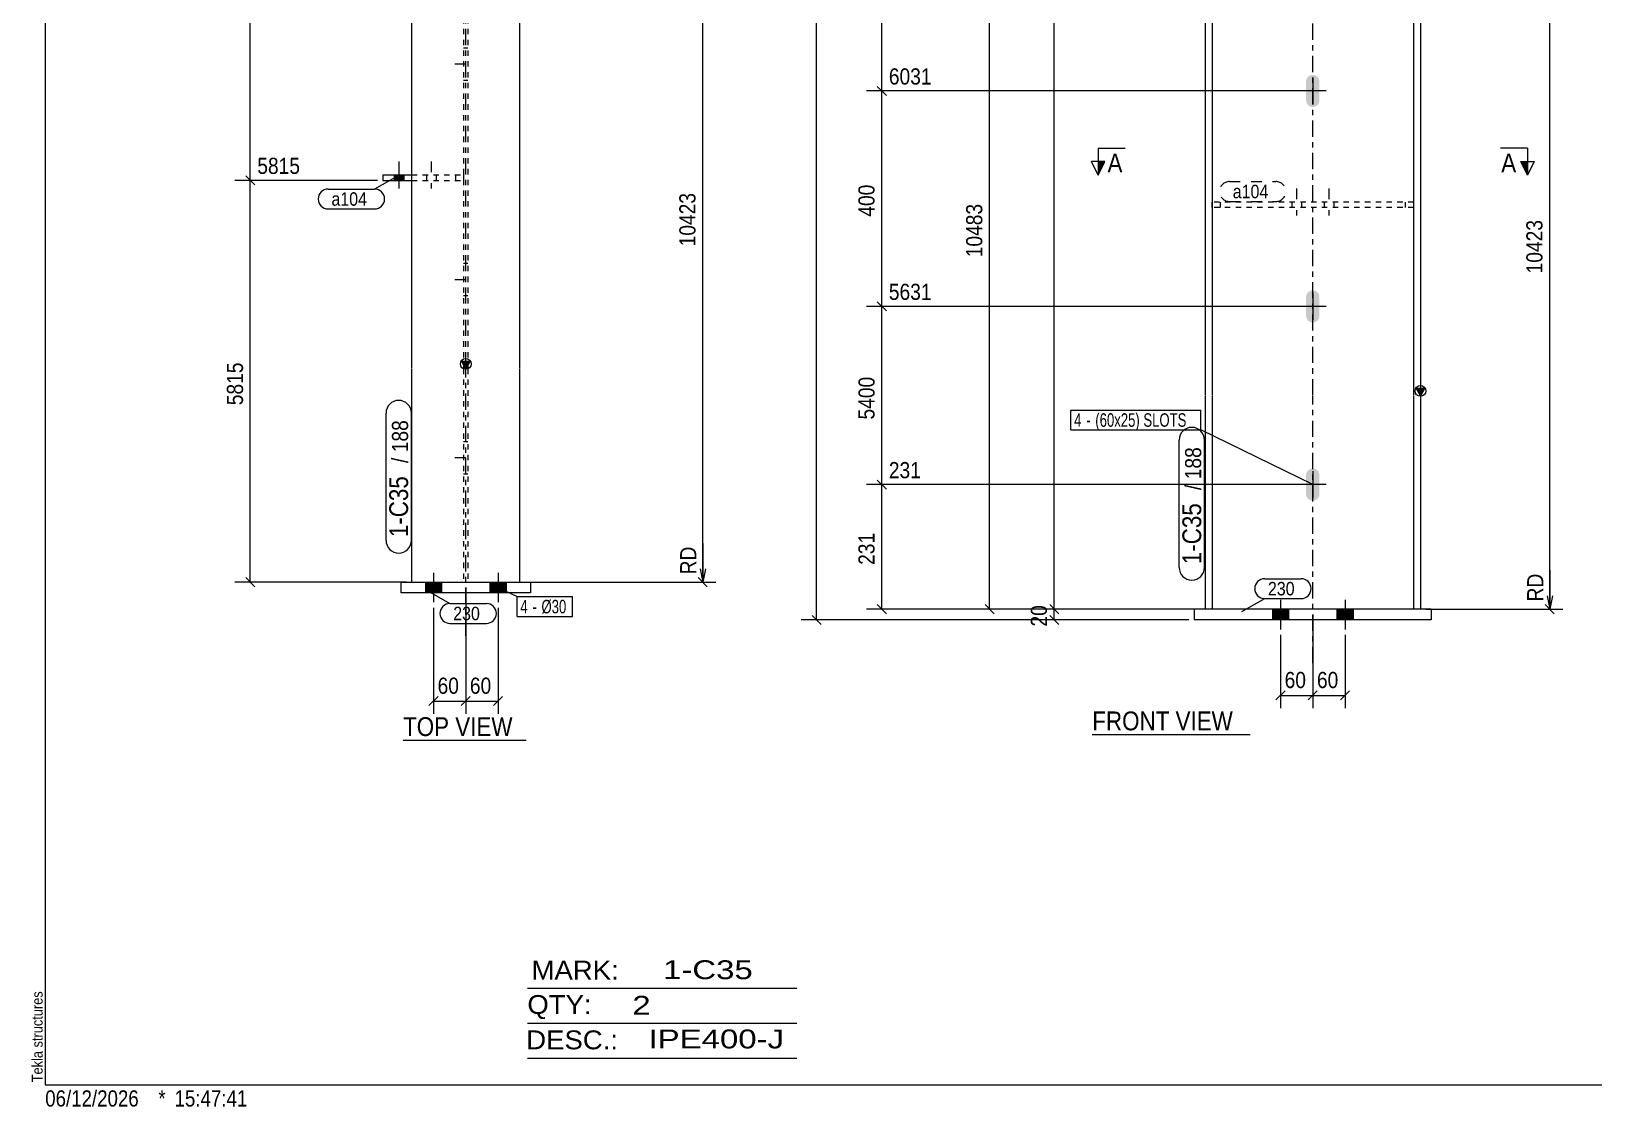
# Model space of a CAD drawing. Header units: millimetres. Extents: x 2 to 579, y 1 to 405.
# Drawn here: x 2.4 to 292.5, y 1 to 200.7 of the extents above; entities that cross this region are included whole.
import ezdxf

# ---------------------------------------------------------------- set-up
doc = ezdxf.new("R2010")
doc.units = ezdxf.units.MM
for name, pattern in [('XKITLINE00', [0]), ('XKITLINE01', [4, 1, -1, 1, -1]), ('XKITLINE02', [4, 2, -2]), ('XKITLINE03', [6, 3, -1, 1, -1])]:
    doc.linetypes.add(name, pattern=pattern)
for name, color, linetype, lineweight in [('Bolt', 3, 'Continuous', 0), ('BoltMark', 7, 'Continuous', 0), ('Dimensions', 7, 'Continuous', 0), ('DrawingSheet', 5, 'Continuous', 0), ('OtherObjectType', 7, 'Continuous', 0), ('Part', 2, 'Continuous', 0), ('PartMark', 7, 'Continuous', 0), ('Section', 6, 'Continuous', 0)]:
    doc.layers.add(name, color=color, linetype=linetype, lineweight=lineweight)
doc.styles.add('ARIAL', font='ARIAL.TTF')
doc.styles.add('ARIAL_NARROW', font='ARIALN.TTF')

# ---------------------------------------------------------------- blocks, each defined once
blk = doc.blocks.new('*A8')
at = {"layer": 'Bolt'}
for points in [[(240.79, 322.58), (240.31, 322.49), (239.84, 322.58), (239.43, 322.85), (239.16, 323.26), (239.06, 323.74), (239.06, 327.24), (239.16, 327.72), (239.43, 328.12), (239.84, 328.39), (240.31, 328.49), (240.79, 328.39), (241.2, 328.12), (241.47, 327.72), (241.56, 327.24), (241.56, 323.74), (241.47, 323.26), (241.2, 322.85)], [(240.79, 186.67), (240.31, 186.57), (239.84, 186.67), (239.43, 186.94), (239.16, 187.34), (239.06, 187.82), (239.06, 191.32), (239.16, 191.8), (239.43, 192.2), (239.84, 192.48), (240.31, 192.57), (240.79, 192.48), (241.2, 192.2), (241.47, 191.8), (241.56, 191.32), (241.56, 187.82), (241.47, 187.34), (241.2, 186.94)], [(240.79, 146.67), (240.31, 146.57), (239.84, 146.67), (239.43, 146.94), (239.16, 147.34), (239.06, 147.82), (239.06, 151.32), (239.16, 151.8), (239.43, 152.2), (239.84, 152.48), (240.31, 152.57), (240.79, 152.48), (241.2, 152.2), (241.47, 151.8), (241.56, 151.32), (241.56, 147.82), (241.47, 147.34), (241.2, 146.94)], [(240.79, 113.57), (240.31, 113.47), (239.84, 113.57), (239.43, 113.84), (239.16, 114.24), (239.06, 114.72), (239.06, 118.22), (239.16, 118.7), (239.43, 119.1), (239.84, 119.38), (240.31, 119.47), (240.79, 119.38), (241.2, 119.1), (241.47, 118.7), (241.56, 118.22), (241.56, 114.72), (241.47, 114.24), (241.2, 113.84)]]:
    blk.add_hatch(color=3, dxfattribs=at).paths.add_polyline_path(points, flags=17)
at = {"layer": 'Bolt', "color": 3, "linetype": 'XKITLINE00', "lineweight": 0}
for p, q in [((240.31, 327.99), (240.31, 322.99)), ((242.81, 325.49), (237.81, 325.49)), ((240.31, 192.07), (240.31, 187.07)), ((242.81, 189.57), (237.81, 189.57)), ((240.31, 152.07), (240.31, 147.07)), ((242.81, 149.57), (237.81, 149.57)), ((240.31, 118.97), (240.31, 113.97)), ((242.81, 116.47), (237.81, 116.47))]:
    blk.add_line(p, q, dxfattribs=at)
blk = doc.blocks.new('*A11')
at = {"layer": 'Bolt'}
for points in [[(235.81, 93.35), (235.81, 91.35), (232.81, 91.35), (232.81, 93.35)], [(235.81, 93.35), (235.81, 91.35), (232.81, 91.35), (232.81, 93.35)], [(247.81, 93.35), (247.81, 91.35), (244.81, 91.35), (244.81, 93.35)], [(247.81, 93.35), (247.81, 91.35), (244.81, 91.35), (244.81, 93.35)]]:
    blk.add_hatch(color=3, dxfattribs=at).paths.add_polyline_path(points, flags=17)
at = {"layer": 'Bolt', "color": 3, "linetype": 'XKITLINE00', "lineweight": 0}
for p, q in [((232.81, 93.35), (232.81, 91.35)), ((232.81, 93.35), (232.81, 91.35)), ((234.31, 95.1), (234.31, 89.6)), ((234.31, 95.1), (234.31, 89.6)), ((235.81, 93.35), (235.81, 91.35)), ((235.81, 93.35), (235.81, 91.35)), ((244.81, 93.35), (244.81, 91.35)), ((244.81, 93.35), (244.81, 91.35)), ((246.31, 95.1), (246.31, 89.6)), ((246.31, 95.1), (246.31, 89.6)), ((247.81, 93.35), (247.81, 91.35)), ((247.81, 93.35), (247.81, 91.35))]:
    blk.add_line(p, q, dxfattribs=at)
blk = doc.blocks.new('*A12')
at = {"layer": 'Bolt', "color": 3, "linetype": 'XKITLINE02', "lineweight": 0}
for p, q in [((237.31, 171.45), (237.31, 166.45)), ((237.31, 171.45), (237.31, 166.45)), ((243.31, 171.45), (243.31, 166.45)), ((243.31, 171.45), (243.31, 166.45)), ((236.41, 168.95), (236.41, 167.95)), ((236.41, 168.95), (236.41, 167.95)), ((238.21, 168.95), (238.21, 167.95)), ((238.21, 168.95), (238.21, 167.95)), ((242.41, 168.95), (242.41, 167.95)), ((242.41, 168.95), (242.41, 167.95)), ((244.21, 168.95), (244.21, 167.95)), ((244.21, 168.95), (244.21, 167.95))]:
    blk.add_line(p, q, dxfattribs=at)
blk = doc.blocks.new('*A14')
at = {"layer": 'Part'}
blk.add_hatch(color=2, dxfattribs=at).paths.add_polyline_path([(259.51, 134.37), (261.11, 134.37), (260.31, 132.97)], flags=17)
at = {"layer": 'Part', "color": 7, "linetype": 'XKITLINE03', "lineweight": 0}
for p, q in [((240.31, 206.17), (240.31, 367.17)), ((240.31, 133.07), (240.31, 206.07)), ((240.31, 83.35), (240.31, 132.97))]:
    blk.add_line(p, q, dxfattribs=at)
at = {"layer": 'Part', "color": 2, "linetype": 'XKITLINE00', "lineweight": 0}
for p, q in [((260.31, 357.17), (220.31, 357.17)), ((221.61, 357.17), (221.61, 206.17)), ((259.01, 357.17), (259.01, 206.17)), ((220.31, 221.17), (220.31, 206.17)), ((260.31, 221.17), (260.31, 206.17)), ((220.31, 206.07), (220.31, 133.07)), ((221.61, 206.07), (221.61, 133.07)), ((259.01, 206.07), (259.01, 133.07)), ((260.31, 206.07), (260.31, 133.07)), ((260.31, 132.97), (259.51, 134.37)), ((259.51, 134.37), (261.11, 134.37)), ((261.11, 134.37), (260.31, 132.97)), ((220.31, 132.97), (220.31, 93.35)), ((221.61, 132.97), (221.61, 93.35)), ((259.01, 132.97), (259.01, 93.35)), ((260.31, 132.97), (260.31, 93.35))]:
    blk.add_line(p, q, dxfattribs=at)
at = {"layer": 'Part', "color": 7, "linetype": 'XKITLINE01', "lineweight": 0}
for p, q in [((220.31, 357.17), (220.31, 221.17)), ((260.31, 357.17), (260.31, 221.17)), ((260.31, 93.35), (220.31, 93.35))]:
    blk.add_line(p, q, dxfattribs=at)
at = {"layer": 'Part', "color": 2, "linetype": 'XKITLINE00', "lineweight": 0}
blk.add_circle((260.31, 133.87), 1, dxfattribs=at)
blk = doc.blocks.new('*A24')
at = {"layer": 'Part', "color": 2, "linetype": 'XKITLINE00', "lineweight": 0}
for p, q in [((262.31, 93.35), (218.31, 93.35)), ((218.31, 93.35), (218.31, 91.35)), ((262.31, 93.35), (262.31, 91.35)), ((262.31, 91.35), (218.31, 91.35))]:
    blk.add_line(p, q, dxfattribs=at)
blk = doc.blocks.new('*A25')
at = {"layer": 'Part', "color": 7, "linetype": 'XKITLINE01', "lineweight": 0}
for p, q in [((259.01, 168.95), (221.61, 168.95)), ((221.61, 167.95), (221.61, 168.95)), ((223.11, 168.95), (223.11, 167.95)), ((257.51, 167.95), (257.51, 168.95)), ((259.01, 168.95), (259.01, 167.95)), ((259.01, 167.95), (221.61, 167.95))]:
    blk.add_line(p, q, dxfattribs=at)
blk = doc.blocks.new('*A27')
at = {"layer": 'Bolt', "color": 3, "linetype": 'XKITLINE02', "lineweight": 0}
for p, q in [((82.66, 333.51), (83.46, 333.51)), ((81.06, 330.51), (85.06, 330.51)), ((82.66, 327.51), (83.46, 327.51)), ((82.66, 197.59), (83.46, 197.59)), ((81.06, 194.59), (85.06, 194.59)), ((82.66, 191.59), (83.46, 191.59)), ((82.66, 157.59), (83.46, 157.59)), ((81.06, 154.59), (85.06, 154.59)), ((82.66, 151.59), (83.46, 151.59)), ((82.66, 124.49), (83.46, 124.49)), ((81.06, 121.49), (85.06, 121.49)), ((82.66, 118.49), (83.46, 118.49))]:
    blk.add_line(p, q, dxfattribs=at)
blk = doc.blocks.new('*A30')
at = {"layer": 'Bolt'}
for points in [[(78.56, 98.37), (78.56, 96.37), (75.56, 96.37), (75.56, 98.37)], [(78.56, 98.37), (78.56, 96.37), (75.56, 96.37), (75.56, 98.37)], [(90.56, 98.37), (90.56, 96.37), (87.56, 96.37), (87.56, 98.37)], [(90.56, 98.37), (90.56, 96.37), (87.56, 96.37), (87.56, 98.37)]]:
    blk.add_hatch(color=3, dxfattribs=at).paths.add_polyline_path(points, flags=17)
at = {"layer": 'Bolt', "color": 3, "linetype": 'XKITLINE00', "lineweight": 0}
for p, q in [((77.06, 100.12), (77.06, 94.62)), ((77.06, 100.12), (77.06, 94.62)), ((89.06, 100.12), (89.06, 94.62)), ((89.06, 100.12), (89.06, 94.62)), ((75.56, 98.37), (75.56, 96.37)), ((75.56, 98.37), (75.56, 96.37)), ((78.56, 98.37), (78.56, 96.37)), ((78.56, 98.37), (78.56, 96.37)), ((87.56, 98.37), (87.56, 96.37)), ((87.56, 98.37), (87.56, 96.37)), ((90.56, 98.37), (90.56, 96.37)), ((90.56, 98.37), (90.56, 96.37))]:
    blk.add_line(p, q, dxfattribs=at)
blk = doc.blocks.new('*A31')
at = {"layer": 'Bolt'}
blk.add_hatch(color=3, dxfattribs=at).paths.add_polyline_path([(69.76, 172.97), (69.76, 173.97), (71.56, 173.97), (71.56, 172.97)], flags=17)
blk.add_hatch(color=3, dxfattribs=at).paths.add_polyline_path([(69.76, 172.97), (69.76, 173.97), (71.56, 173.97), (71.56, 172.97)], flags=17)
at = {"layer": 'Bolt', "color": 3, "linetype": 'XKITLINE00', "lineweight": 0}
for p, q in [((70.66, 176.47), (70.66, 171.47)), ((70.66, 176.47), (70.66, 171.47)), ((69.76, 173.97), (69.76, 172.97)), ((69.76, 173.97), (69.76, 172.97)), ((71.56, 173.97), (71.56, 172.97)), ((71.56, 173.97), (71.56, 172.97))]:
    blk.add_line(p, q, dxfattribs=at)
at = {"layer": 'Bolt', "color": 3, "linetype": 'XKITLINE02', "lineweight": 0}
for p, q in [((76.66, 176.47), (76.66, 171.47)), ((76.66, 176.47), (76.66, 171.47)), ((75.76, 173.97), (75.76, 172.97)), ((75.76, 173.97), (75.76, 172.97)), ((77.56, 173.97), (77.56, 172.97)), ((77.56, 173.97), (77.56, 172.97))]:
    blk.add_line(p, q, dxfattribs=at)
blk = doc.blocks.new('*A33')
at = {"layer": 'Part'}
blk.add_hatch(color=2, dxfattribs=at).paths.add_polyline_path([(82.26, 139.39), (83.86, 139.39), (83.06, 137.99)], flags=17)
at = {"layer": 'Part', "color": 7, "linetype": 'XKITLINE03', "lineweight": 0}
for p, q in [((83.06, 211.19), (83.06, 372.19)), ((83.06, 138.09), (83.06, 211.09)), ((83.06, 88.37), (83.06, 137.99))]:
    blk.add_line(p, q, dxfattribs=at)
at = {"layer": 'Part', "color": 7, "linetype": 'XKITLINE01', "lineweight": 0}
for p, q in [((73.06, 362.19), (73.06, 226.19)), ((93.06, 362.19), (73.06, 362.19)), ((82.66, 362.19), (82.66, 211.19)), ((83.46, 362.19), (83.46, 211.19)), ((93.06, 226.19), (93.06, 362.19)), ((82.66, 211.09), (82.66, 138.09)), ((83.46, 211.09), (83.46, 138.09)), ((82.66, 137.99), (82.66, 98.37)), ((83.46, 137.99), (83.46, 98.37)), ((73.06, 98.37), (93.06, 98.37))]:
    blk.add_line(p, q, dxfattribs=at)
at = {"layer": 'Part', "color": 2, "linetype": 'XKITLINE00', "lineweight": 0}
for p, q in [((73.06, 211.19), (73.06, 226.19)), ((93.06, 226.19), (93.06, 211.19)), ((73.06, 138.09), (73.06, 211.09)), ((93.06, 211.09), (93.06, 138.09)), ((83.06, 137.99), (82.26, 139.39)), ((82.26, 139.39), (83.86, 139.39)), ((83.86, 139.39), (83.06, 137.99)), ((73.06, 98.37), (73.06, 137.99)), ((93.06, 137.99), (93.06, 98.37))]:
    blk.add_line(p, q, dxfattribs=at)
blk.add_circle((83.06, 138.89), 1, dxfattribs=at)
blk = doc.blocks.new('*A43')
at = {"layer": 'Part', "color": 2, "linetype": 'XKITLINE00', "lineweight": 0}
for p, q in [((71.06, 96.37), (71.06, 98.37)), ((71.06, 98.37), (95.06, 98.37)), ((95.06, 96.37), (71.06, 96.37)), ((95.06, 98.37), (95.06, 96.37))]:
    blk.add_line(p, q, dxfattribs=at)
blk = doc.blocks.new('*A44')
at = {"layer": 'Part', "color": 2, "linetype": 'XKITLINE00', "lineweight": 0}
for p, q in [((67.66, 173.97), (73.06, 173.97)), ((67.66, 173.97), (67.66, 172.97)), ((67.66, 172.97), (73.06, 172.97))]:
    blk.add_line(p, q, dxfattribs=at)
at = {"layer": 'Part', "color": 7, "linetype": 'XKITLINE01', "lineweight": 0}
for p, q in [((73.06, 173.97), (82.66, 173.97)), ((73.06, 172.97), (82.66, 172.97)), ((81.16, 173.97), (81.16, 172.97)), ((82.66, 173.97), (82.66, 172.97))]:
    blk.add_line(p, q, dxfattribs=at)
blk = doc.blocks.new('*A63')
at = {"layer": 'DrawingSheet', "color": 5, "linetype": 'XKITLINE00', "lineweight": 0}
for p, q in [((5, 405), (5, 5)), ((5, 5), (579, 5))]:
    blk.add_line(p, q, dxfattribs=at)
at = {"layer": 'DrawingSheet', "color": 5, "style": 'ARIAL', "width": 0.85}
blk.add_text('Tekla structures', height=2, rotation=90, dxfattribs=at).set_placement((4.5, 5.5))
blk = doc.blocks.new('*A67')
at = {"layer": 'OtherObjectType', "color": 6, "linetype": 'XKITLINE00', "lineweight": 0}
for p, q in [((94.5, 23), (144.5, 23)), ((94.5, 16.5), (144.5, 16.5)), ((94.5, 10), (144.5, 10))]:
    blk.add_line(p, q, dxfattribs=at)
at = {"layer": 'OtherObjectType', "color": 6, "style": 'ARIAL_NARROW'}
for s, width, p in [('MARK:', 1.275, (95.27, 24.58)), ('1-C35', 1.525501, (119.69, 24.65)), ('QTY:', 1.275, (94.5, 18.19)), ('2', 1.525501, (113.99, 18.05)), ('DESC.:', 1.275, (94.29, 11.63)), ('IPE400-J', 1.525501, (117, 11.79))]:
    blk.add_text(s, height=3.5, dxfattribs=dict(at, width=width)).set_placement(p)
blk = doc.blocks.new('*A70')
at = {"layer": 'OtherObjectType', "color": 7, "style": 'ARIAL_NARROW', "width": 1.008832}
for s, p in [('06/12/2026', (4.99, 1)), ('*', (26, 1)), ('15:47:41', (29, 1))]:
    blk.add_text(s, height=3, dxfattribs=at).set_placement(p)
blk = doc.blocks.new('*A71')
at = {"layer": 'Dimensions', "color": 7, "linetype": 'XKITLINE00', "lineweight": 0}
for p, q in [((218.51, 357.17), (145.35, 357.17)), ((147.35, 358.02), (149.05, 356.32)), ((148.2, 91.35), (148.2, 357.17)), ((217.31, 91.35), (145.35, 91.35)), ((147.35, 92.2), (149.05, 90.5))]:
    blk.add_line(p, q, dxfattribs=at)
at = {"layer": 'Dimensions', "color": 3}
for p in [(148.2, 357.17), (148.2, 91.35)]:
    blk.add_point(p, dxfattribs=at)
at = {"layer": 'Dimensions', "color": 3, "style": 'ARIAL', "width": 0.85}
blk.add_text('11723', height=3, rotation=90.0002, dxfattribs=at).set_placement((146.85, 218.7))
blk = doc.blocks.new('*A72')
at = {"layer": 'Dimensions', "color": 7, "linetype": 'XKITLINE00', "lineweight": 0}
for p, q in [((219.31, 93.35), (189.46, 93.35)), ((191.47, 94.2), (193.16, 92.5)), ((192.31, 91.35), (192.31, 93.35)), ((217.31, 91.35), (189.46, 91.35)), ((191.47, 92.2), (193.16, 90.5))]:
    blk.add_line(p, q, dxfattribs=at)
at = {"layer": 'Dimensions', "color": 3}
for p in [(192.31, 93.35), (192.31, 91.35)]:
    blk.add_point(p, dxfattribs=at)
at = {"layer": 'Dimensions', "color": 3, "style": 'ARIAL', "width": 0.85}
blk.add_text('20', height=3, rotation=90.0002, dxfattribs=at).set_placement((190.96, 90.12))
blk = doc.blocks.new('*A75')
at = {"layer": 'Dimensions', "color": 7, "linetype": 'XKITLINE00', "lineweight": 0}
for p, q in [((266.41, 229.17), (286.71, 229.17)), ((283.47, 230.02), (285.16, 228.32)), ((284.31, 93.35), (284.31, 229.17)), ((284.31, 100.57), (284.31, 93.35)), ((283.81, 95.85), (284.31, 93.35)), ((284.81, 95.85), (284.31, 93.35)), ((261.31, 93.35), (286.71, 93.35)), ((261.31, 93.35), (286.71, 93.35)), ((283.47, 94.2), (285.16, 92.5))]:
    blk.add_line(p, q, dxfattribs=at)
at = {"layer": 'Dimensions', "color": 3}
for p in [(284.31, 229.17), (284.31, 93.35)]:
    blk.add_point(p, dxfattribs=at)
at = {"layer": 'Dimensions', "color": 7}
blk.add_point((284.31, 93.35), dxfattribs=at)
at = {"layer": 'Dimensions', "color": 3, "style": 'ARIAL', "width": 0.85}
blk.add_text('10423', height=3, dxfattribs=at).set_placement((267.39, 230.37))
for s, p in [('10423', (282.96, 155.7)), ('RD', (283.11, 94.79))]:
    blk.add_text(s, height=3, rotation=90.0002, dxfattribs=at).set_placement(p)
blk = doc.blocks.new('*A86')
at = {"layer": 'Dimensions', "color": 7, "linetype": 'XKITLINE00', "lineweight": 0}
for p, q in [((240.31, 92.35), (240.31, 74.95)), ((234.31, 88.6), (234.31, 74.95)), ((235.16, 78.2), (233.47, 76.5)), ((234.31, 77.35), (240.31, 77.35)), ((241.16, 78.2), (239.47, 76.5))]:
    blk.add_line(p, q, dxfattribs=at)
at = {"layer": 'Dimensions', "color": 3}
for p in [(234.31, 77.35), (240.31, 77.35)]:
    blk.add_point(p, dxfattribs=at)
at = {"layer": 'Dimensions', "color": 3, "style": 'ARIAL', "width": 0.85}
blk.add_text('60', height=3, dxfattribs=at).set_placement((235.09, 78.7))
blk = doc.blocks.new('*A87')
at = {"layer": 'Dimensions', "color": 7, "linetype": 'XKITLINE00', "lineweight": 0}
for p, q in [((240.31, 92.35), (240.31, 74.95)), ((246.31, 88.6), (246.31, 74.95)), ((241.16, 78.2), (239.47, 76.5)), ((240.31, 77.35), (246.31, 77.35)), ((247.16, 78.2), (245.47, 76.5))]:
    blk.add_line(p, q, dxfattribs=at)
at = {"layer": 'Dimensions', "color": 3}
for p in [(240.31, 77.35), (246.31, 77.35)]:
    blk.add_point(p, dxfattribs=at)
at = {"layer": 'Dimensions', "color": 3, "style": 'ARIAL', "width": 0.85}
blk.add_text('60', height=3, dxfattribs=at).set_placement((241.09, 78.7))
blk = doc.blocks.new('*A90')
at = {"layer": 'BoltMark', "color": 7, "linetype": 'XKITLINE00', "lineweight": 0}
for p, q in [((195.41, 130.32), (219.53, 130.32)), ((195.41, 126.62), (195.41, 130.32)), ((219.53, 126.62), (219.53, 130.32)), ((195.41, 126.62), (219.53, 126.62)), ((240.31, 116.47), (219.53, 126.62))]:
    blk.add_line(p, q, dxfattribs=at)
at = {"layer": 'BoltMark', "color": 3, "style": 'ARIAL_NARROW', "width": 0.85}
for s, p in [('4', (196.01, 127.22)), ('-', (198.28, 127.22)), ('(60x25) SLOTS', (199.94, 127.22))]:
    blk.add_text(s, height=2.5, dxfattribs=at).set_placement(p)
blk = doc.blocks.new('*A92')
at = {"layer": 'PartMark', "color": 7, "linetype": 'XKITLINE02', "lineweight": 0}
for p, q in [((224.86, 172.75), (233.48, 172.75)), ((224.86, 169.05), (233.48, 169.05))]:
    blk.add_line(p, q, dxfattribs=at)
for centre, start, end in [((224.86, 170.9), 90, 270), ((233.48, 170.9), 270, 90)]:
    blk.add_arc(centre, 1.85, start, end, dxfattribs=at)
at = {"layer": 'PartMark', "color": 3, "style": 'ARIAL', "width": 0.85}
blk.add_text('a104', height=2.5, dxfattribs=at).set_placement((225.46, 169.65))
blk = doc.blocks.new('*A93')
at = {"layer": 'PartMark', "color": 7, "linetype": 'XKITLINE00', "lineweight": 0}
for p, q in [((231.39, 99.01), (238.15, 99.01)), ((227.14, 92.92), (231.39, 95.31)), ((231.39, 95.31), (238.15, 95.31))]:
    blk.add_line(p, q, dxfattribs=at)
for centre, start, end in [((231.39, 97.16), 90, 270), ((238.15, 97.16), 270, 90)]:
    blk.add_arc(centre, 1.85, start, end, dxfattribs=at)
at = {"layer": 'PartMark', "color": 3, "style": 'ARIAL', "width": 0.85}
blk.add_text('230', height=2.5, dxfattribs=at).set_placement((231.99, 95.91))
blk = doc.blocks.new('*A97')
at = {"layer": 'PartMark', "color": 7, "linetype": 'XKITLINE00', "lineweight": 0}
for p, q in [((215.51, 101.1), (215.51, 124.75)), ((220.21, 101.1), (220.21, 124.75))]:
    blk.add_line(p, q, dxfattribs=at)
for centre, start, end in [((217.86, 124.75), 0, 180), ((217.86, 101.1), 180, 0)]:
    blk.add_arc(centre, 2.35, start, end, dxfattribs=at)
at = {"layer": 'PartMark', "color": 3, "style": 'ARIAL', "width": 0.85}
for s, p in [('188', (219.61, 117.47)), ('/', (219.61, 115.46))]:
    blk.add_text(s, height=3, rotation=90.0002, dxfattribs=at).set_placement(p)
at = {"layer": 'PartMark', "color": 1, "style": 'ARIAL', "width": 0.85}
blk.add_text('1-C35', height=3.5, rotation=90.0002, dxfattribs=at).set_placement((219.61, 101.7))
blk = doc.blocks.new('*A101')
at = {"layer": 'Section'}
for points in [[(201.71, 176.45), (200.46, 173.95), (200.46, 176.45)], [(280.17, 176.45), (280.17, 173.95), (278.92, 176.45)]]:
    blk.add_hatch(color=3, dxfattribs=at).paths.add_polyline_path(points, flags=17)
at = {"layer": 'Section', "color": 1, "linetype": 'XKITLINE00', "lineweight": 0}
for p, q in [((200.46, 178.95), (205.46, 178.95)), ((200.46, 178.95), (200.46, 173.95)), ((280.17, 178.95), (275.17, 178.95)), ((280.17, 178.95), (280.17, 173.95))]:
    blk.add_line(p, q, dxfattribs=at)
at = {"layer": 'Section', "color": 3, "linetype": 'XKITLINE00', "lineweight": 0}
for p, q in [((200.46, 173.95), (199.21, 176.45)), ((201.71, 176.45), (199.21, 176.45)), ((200.46, 173.95), (201.71, 176.45)), ((278.92, 176.45), (281.42, 176.45)), ((280.17, 173.95), (278.92, 176.45)), ((281.42, 176.45), (280.17, 173.95))]:
    blk.add_line(p, q, dxfattribs=at)
at = {"layer": 'Section', "color": 7, "style": 'ARIAL', "width": 0.85}
for p in [(202.21, 174.45), (275.31, 174.45)]:
    blk.add_text('A', height=3.5, dxfattribs=at).set_placement(p)
blk = doc.blocks.new('*A102')
at = {"layer": 'OtherObjectType', "color": 7, "linetype": 'XKITLINE00', "lineweight": 0}
blk.add_line((199.38, 70.1), (228.68, 70.1), dxfattribs=at)
at = {"layer": 'OtherObjectType', "color": 7, "style": 'ARIAL', "width": 0.85}
blk.add_text('FRONT VIEW', height=3.5, dxfattribs=at).set_placement((199.38, 70.85))
blk = doc.blocks.new('*A103')
at = {"layer": 'Dimensions', "color": 7, "linetype": 'XKITLINE00', "lineweight": 0}
for p, q in [((218.51, 357.17), (189.46, 357.17)), ((191.47, 358.02), (193.16, 356.32)), ((192.31, 93.35), (192.31, 357.17)), ((219.31, 93.35), (189.46, 93.35)), ((191.47, 94.2), (193.16, 92.5))]:
    blk.add_line(p, q, dxfattribs=at)
at = {"layer": 'Dimensions', "color": 3}
for p in [(192.31, 357.17), (192.31, 93.35)]:
    blk.add_point(p, dxfattribs=at)
at = {"layer": 'Dimensions', "color": 3, "style": 'ARIAL', "width": 0.85}
blk.add_text('11703', height=3, rotation=90.0002, dxfattribs=at).set_placement((190.96, 219.7))
blk = doc.blocks.new('*A104')
at = {"layer": 'Dimensions', "color": 7, "linetype": 'XKITLINE00', "lineweight": 0}
for p, q in [((239.31, 116.47), (157.46, 116.47)), ((159.47, 117.32), (161.16, 115.62)), ((160.31, 93.35), (160.31, 116.47)), ((219.31, 93.35), (157.46, 93.35)), ((159.47, 94.2), (161.16, 92.5))]:
    blk.add_line(p, q, dxfattribs=at)
at = {"layer": 'Dimensions', "color": 3}
for p in [(160.31, 116.47), (160.31, 93.35)]:
    blk.add_point(p, dxfattribs=at)
at = {"layer": 'Dimensions', "color": 3, "style": 'ARIAL', "width": 0.85}
blk.add_text('231', height=3, dxfattribs=at).set_placement((161.61, 117.67))
blk.add_text('231', height=3, rotation=90.0002, dxfattribs=at).set_placement((158.96, 101.57))
blk = doc.blocks.new('*A105')
at = {"layer": 'Dimensions', "color": 7, "linetype": 'XKITLINE00', "lineweight": 0}
for p, q in [((239.31, 149.57), (157.46, 149.57)), ((159.47, 150.42), (161.16, 148.72)), ((160.31, 116.47), (160.31, 149.57)), ((239.31, 116.47), (157.46, 116.47)), ((159.47, 117.32), (161.16, 115.62))]:
    blk.add_line(p, q, dxfattribs=at)
at = {"layer": 'Dimensions', "color": 3}
for p in [(160.31, 149.57), (160.31, 116.47)]:
    blk.add_point(p, dxfattribs=at)
at = {"layer": 'Dimensions', "color": 3, "style": 'ARIAL', "width": 0.85}
blk.add_text('5631', height=3, dxfattribs=at).set_placement((161.61, 150.77))
blk.add_text('5400', height=3, rotation=90.0002, dxfattribs=at).set_placement((158.96, 128.57))
blk = doc.blocks.new('*A106')
at = {"layer": 'Dimensions', "color": 7, "linetype": 'XKITLINE00', "lineweight": 0}
for p, q in [((239.31, 189.57), (157.46, 189.57)), ((159.47, 190.42), (161.16, 188.72)), ((160.31, 149.57), (160.31, 189.57)), ((239.31, 149.57), (157.46, 149.57)), ((159.47, 150.42), (161.16, 148.72))]:
    blk.add_line(p, q, dxfattribs=at)
at = {"layer": 'Dimensions', "color": 3}
for p in [(160.31, 189.57), (160.31, 149.57)]:
    blk.add_point(p, dxfattribs=at)
at = {"layer": 'Dimensions', "color": 3, "style": 'ARIAL', "width": 0.85}
blk.add_text('6031', height=3, dxfattribs=at).set_placement((161.61, 190.77))
blk.add_text('400', height=3, rotation=90.0002, dxfattribs=at).set_placement((158.96, 166.23))
blk = doc.blocks.new('*A107')
at = {"layer": 'Dimensions', "color": 7, "linetype": 'XKITLINE00', "lineweight": 0}
for p, q in [((239.31, 325.49), (157.46, 325.49)), ((159.47, 326.34), (161.16, 324.64)), ((160.31, 189.57), (160.31, 325.49)), ((239.31, 189.57), (157.46, 189.57)), ((159.47, 190.42), (161.16, 188.72))]:
    blk.add_line(p, q, dxfattribs=at)
at = {"layer": 'Dimensions', "color": 3}
for p in [(160.31, 325.49), (160.31, 189.57)]:
    blk.add_point(p, dxfattribs=at)
at = {"layer": 'Dimensions', "color": 3, "style": 'ARIAL', "width": 0.85}
blk.add_text('11386', height=3, dxfattribs=at).set_placement((161.61, 326.69))
blk.add_text('5355', height=3, rotation=90.0002, dxfattribs=at).set_placement((158.96, 253.08))
blk = doc.blocks.new('*A109')
at = {"layer": 'Dimensions', "color": 7, "linetype": 'XKITLINE00', "lineweight": 0}
for p, q in [((220.71, 235.17), (177.46, 235.17)), ((179.47, 236.02), (181.16, 234.32)), ((180.31, 93.35), (180.31, 235.17)), ((219.31, 93.35), (177.46, 93.35)), ((179.47, 94.2), (181.16, 92.5))]:
    blk.add_line(p, q, dxfattribs=at)
at = {"layer": 'Dimensions', "color": 3}
for p in [(180.31, 235.17), (180.31, 93.35)]:
    blk.add_point(p, dxfattribs=at)
at = {"layer": 'Dimensions', "color": 3, "style": 'ARIAL', "width": 0.85}
blk.add_text('10483', height=3, dxfattribs=at).set_placement((181.61, 236.37))
blk.add_text('10483', height=3, rotation=90.0002, dxfattribs=at).set_placement((178.96, 158.69))
blk = doc.blocks.new('*A115')
at = {"layer": 'Dimensions', "color": 7, "linetype": 'XKITLINE00', "lineweight": 0}
for p, q in [((66.66, 172.97), (40.21, 172.97)), ((42.21, 173.81), (43.91, 172.12)), ((43.06, 98.37), (43.06, 172.97)), ((42.21, 99.21), (43.91, 97.52)), ((72.06, 98.37), (40.21, 98.37))]:
    blk.add_line(p, q, dxfattribs=at)
at = {"layer": 'Dimensions', "color": 3}
for p in [(43.06, 172.97), (43.06, 98.37)]:
    blk.add_point(p, dxfattribs=at)
at = {"layer": 'Dimensions', "color": 3, "style": 'ARIAL', "width": 0.85}
blk.add_text('5815', height=3, dxfattribs=at).set_placement((44.36, 174.17))
blk.add_text('5815', height=3, rotation=90.0002, dxfattribs=at).set_placement((41.71, 131.22))
blk = doc.blocks.new('*A116')
at = {"layer": 'Dimensions', "color": 7, "linetype": 'XKITLINE00', "lineweight": 0}
for p, q in [((42.21, 241.04), (43.91, 239.34)), ((72.66, 240.19), (40.21, 240.19)), ((43.06, 172.97), (43.06, 240.19)), ((66.66, 172.97), (40.21, 172.97)), ((42.21, 173.81), (43.91, 172.12))]:
    blk.add_line(p, q, dxfattribs=at)
at = {"layer": 'Dimensions', "color": 3}
for p in [(43.06, 240.19), (43.06, 172.97)]:
    blk.add_point(p, dxfattribs=at)
at = {"layer": 'Dimensions', "color": 3, "style": 'ARIAL', "width": 0.85}
blk.add_text('10483', height=3, dxfattribs=at).set_placement((44.36, 241.39))
blk.add_text('4668', height=3, rotation=90.0002, dxfattribs=at).set_placement((41.71, 202.13))
blk = doc.blocks.new('*A121')
at = {"layer": 'Dimensions', "color": 7, "linetype": 'XKITLINE00', "lineweight": 0}
for p, q in [((126.21, 235.04), (127.91, 233.34)), ((89.56, 234.19), (129.46, 234.19)), ((127.06, 98.37), (127.06, 234.19)), ((127.06, 105.59), (127.06, 98.37)), ((126.21, 99.21), (127.91, 97.52)), ((126.56, 100.87), (127.06, 98.37)), ((127.56, 100.87), (127.06, 98.37)), ((94.06, 98.37), (129.46, 98.37)), ((94.06, 98.37), (129.46, 98.37))]:
    blk.add_line(p, q, dxfattribs=at)
at = {"layer": 'Dimensions', "color": 3}
for p in [(127.06, 234.19), (127.06, 98.37)]:
    blk.add_point(p, dxfattribs=at)
at = {"layer": 'Dimensions', "color": 7}
blk.add_point((127.06, 98.37), dxfattribs=at)
at = {"layer": 'Dimensions', "color": 3, "style": 'ARIAL', "width": 0.85}
blk.add_text('10423', height=3, dxfattribs=at).set_placement((110.13, 235.39))
for s, p in [('10423', (125.71, 160.72)), ('RD', (125.86, 99.81))]:
    blk.add_text(s, height=3, rotation=90.0002, dxfattribs=at).set_placement(p)
blk = doc.blocks.new('*A133')
at = {"layer": 'BoltMark', "color": 7, "linetype": 'XKITLINE00', "lineweight": 0}
for p, q in [((89.06, 97.37), (92.59, 95.68)), ((92.59, 95.68), (102.89, 95.68)), ((92.59, 91.98), (92.59, 95.68)), ((102.89, 91.98), (102.89, 95.68)), ((92.59, 91.98), (102.89, 91.98))]:
    blk.add_line(p, q, dxfattribs=at)
at = {"layer": 'BoltMark', "color": 3, "style": 'ARIAL_NARROW', "width": 0.85}
for s, p in [('4', (93.19, 92.58)), ('-', (95.46, 92.58)), ('Ø30', (97.12, 92.58))]:
    blk.add_text(s, height=2.5, dxfattribs=at).set_placement(p)
blk = doc.blocks.new('*A135')
at = {"layer": 'PartMark', "color": 7, "linetype": 'XKITLINE00', "lineweight": 0}
for p, q in [((57.52, 171.36), (66.14, 171.36)), ((70.38, 173.76), (66.14, 171.36)), ((57.52, 167.66), (66.14, 167.66))]:
    blk.add_line(p, q, dxfattribs=at)
for centre, start, end in [((57.52, 169.51), 90, 270), ((66.14, 169.51), 270, 90)]:
    blk.add_arc(centre, 1.85, start, end, dxfattribs=at)
at = {"layer": 'PartMark', "color": 3, "style": 'ARIAL', "width": 0.85}
blk.add_text('a104', height=2.5, dxfattribs=at).set_placement((58.12, 168.26))
blk = doc.blocks.new('*A136')
at = {"layer": 'PartMark', "color": 7, "linetype": 'XKITLINE00', "lineweight": 0}
for p, q in [((75.89, 96.8), (80.13, 94.4)), ((80.13, 94.4), (86.89, 94.4)), ((80.13, 90.7), (86.89, 90.7))]:
    blk.add_line(p, q, dxfattribs=at)
for centre, start, end in [((80.13, 92.55), 90, 270), ((86.89, 92.55), 270, 90)]:
    blk.add_arc(centre, 1.85, start, end, dxfattribs=at)
at = {"layer": 'PartMark', "color": 3, "style": 'ARIAL', "width": 0.85}
blk.add_text('230', height=2.5, dxfattribs=at).set_placement((80.73, 91.3))
blk = doc.blocks.new('*A137')
at = {"layer": 'PartMark', "color": 7, "linetype": 'XKITLINE00', "lineweight": 0}
for p, q in [((68.26, 106.12), (68.26, 129.77)), ((72.96, 106.12), (72.96, 129.77))]:
    blk.add_line(p, q, dxfattribs=at)
for centre, start, end in [((70.61, 129.77), 0, 180), ((70.61, 106.12), 180, 0)]:
    blk.add_arc(centre, 2.35, start, end, dxfattribs=at)
at = {"layer": 'PartMark', "color": 3, "style": 'ARIAL', "width": 0.85}
for s, p in [('188', (72.36, 122.49)), ('/', (72.36, 120.48))]:
    blk.add_text(s, height=3, rotation=90.0002, dxfattribs=at).set_placement(p)
at = {"layer": 'PartMark', "color": 1, "style": 'ARIAL', "width": 0.85}
blk.add_text('1-C35', height=3.5, rotation=90.0002, dxfattribs=at).set_placement((72.36, 106.72))
blk = doc.blocks.new('*A141')
at = {"layer": 'OtherObjectType', "color": 7, "linetype": 'XKITLINE00', "lineweight": 0}
blk.add_line((71.42, 69.04), (94.25, 69.04), dxfattribs=at)
at = {"layer": 'OtherObjectType', "color": 7, "style": 'ARIAL', "width": 0.85}
blk.add_text('TOP VIEW', height=3.5, dxfattribs=at).set_placement((71.42, 69.79))
blk = doc.blocks.new('*A142')
at = {"layer": 'Dimensions', "color": 7, "linetype": 'XKITLINE00', "lineweight": 0}
for p, q in [((83.06, 97.37), (83.06, 73.89)), ((77.06, 93.62), (77.06, 73.89)), ((77.91, 77.14), (76.21, 75.44)), ((77.06, 76.29), (83.06, 76.29)), ((83.91, 77.14), (82.21, 75.44))]:
    blk.add_line(p, q, dxfattribs=at)
at = {"layer": 'Dimensions', "color": 3}
for p in [(77.06, 76.29), (83.06, 76.29)]:
    blk.add_point(p, dxfattribs=at)
at = {"layer": 'Dimensions', "color": 3, "style": 'ARIAL', "width": 0.85}
blk.add_text('60', height=3, dxfattribs=at).set_placement((77.83, 77.64))
blk = doc.blocks.new('*A143')
at = {"layer": 'Dimensions', "color": 7, "linetype": 'XKITLINE00', "lineweight": 0}
for p, q in [((83.06, 97.37), (83.06, 73.89)), ((89.06, 93.62), (89.06, 73.89)), ((83.91, 77.14), (82.21, 75.44)), ((83.06, 76.29), (89.06, 76.29)), ((89.91, 77.14), (88.21, 75.44))]:
    blk.add_line(p, q, dxfattribs=at)
at = {"layer": 'Dimensions', "color": 3}
for p in [(83.06, 76.29), (89.06, 76.29)]:
    blk.add_point(p, dxfattribs=at)
at = {"layer": 'Dimensions', "color": 3, "style": 'ARIAL', "width": 0.85}
blk.add_text('60', height=3, dxfattribs=at).set_placement((83.83, 77.64))

msp = doc.modelspace()

# ---------------------------------------------------------------- block references
at = {"lineweight": 0}
for name in ['*A63', '*A71', '*A103', '*A27', '*A107', '*A8', '*A116', '*A121', '*A109', '*A75', '*A106', '*A115', '*A101', '*A31', '*A135', '*A44', '*A92', '*A12', '*A25', '*A105', '*A137', '*A90', '*A97', '*A104', '*A30', '*A93', '*A43', '*A136', '*A142', '*A143', '*A133', '*A72', '*A24', '*A11', '*A86', '*A87', '*A141', '*A102', '*A67', '*A70']:
    msp.add_blockref(name, (0, 0), dxfattribs=at)
at = {"layer": 'Part', "lineweight": 0}
for name in ['*A33', '*A14']:
    msp.add_blockref(name, (0, 0), dxfattribs=at)

doc.saveas('drawing.dxf')
